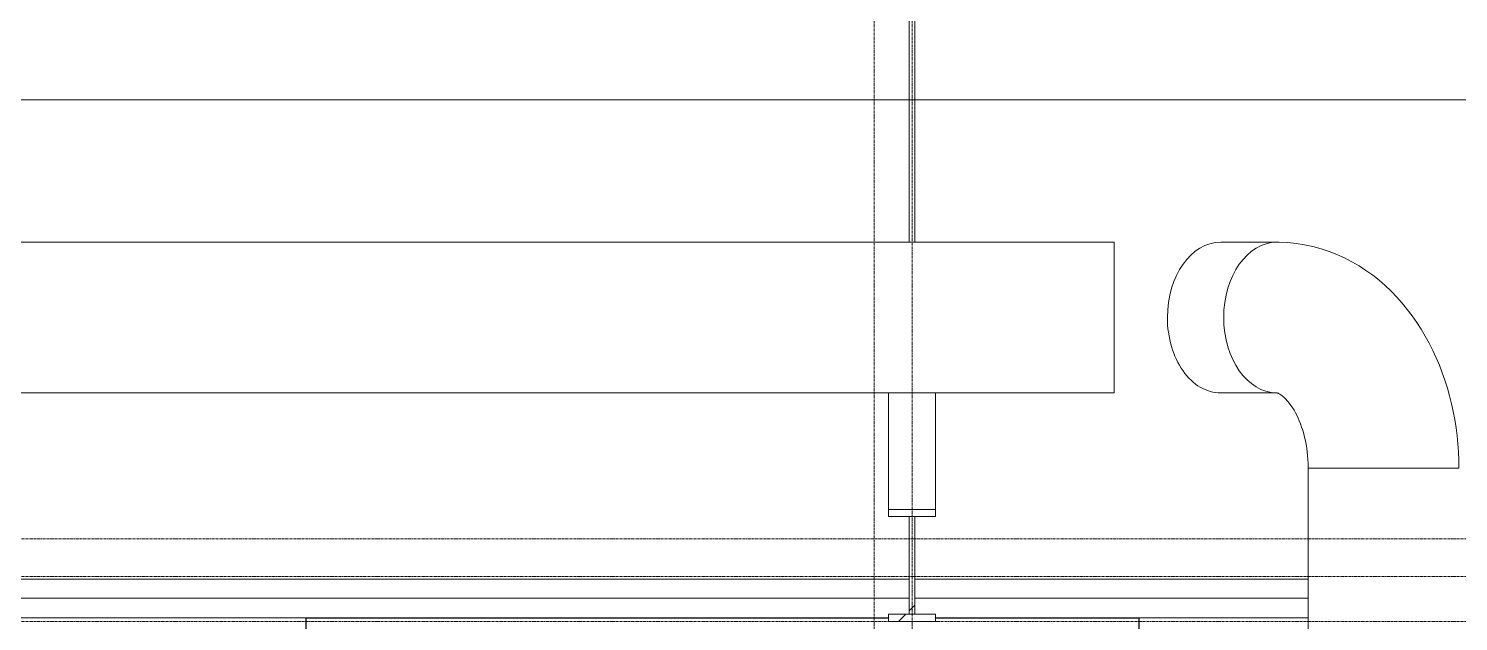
# Model space of a CAD drawing. Header units: inches. Extents: x 21035 to 27109, y -23277 to -20247.
# Drawn here: x 25503.9 to 25807.4, y -22359.6 to -22233.7 of the extents above; entities that cross this region are included whole.
import ezdxf

# ---------------------------------------------------------------- set-up
doc = ezdxf.new("R2010")
doc.units = ezdxf.units.IN
doc.header["$MEASUREMENT"] = 0
doc.linetypes.add('Grid Line 1_2_', pattern=[0.875, 0.5, -0.125, 0.125, -0.125])
for name, color, linetype, lineweight in [('G-ANNO-SYMB', 111, 'Continuous', 9), ('I-WALL', 2, 'Continuous', 9), ('M-HVAC-DUCT', 70, 'Continuous', 9), ('S-BEAM', 12, 'Continuous', 9), ('S-GRID', 1, 'Continuous', 9)]:
    doc.layers.add(name, color=color, linetype=linetype, lineweight=lineweight)
pattern_1 = [(225, (25691.39, -22360.053), (19.00703, -19.00703), []), (225, (25691.39, -22388.853), (19.00703, -19.00703), [])]

# ---------------------------------------------------------------- blocks, each defined once
blk = doc.blocks.new('W-Wide Flange - W12X22-1533120-RCP - First Floor')
at = {"layer": 'S-BEAM'}
for p, q in [((25402.52, -22350.59), (25690.77, -22350.59)), ((25692.02, -22350.59), (25775.48, -22350.59)), ((25402.52, -22354.61), (25690.77, -22354.61)), ((25402.52, -22354.63), (25690.77, -22354.63)), ((25692.02, -22354.61), (25775.48, -22354.61)), ((25692.02, -22354.63), (25775.48, -22354.63))]:
    blk.add_line(p, q, dxfattribs=at)
blk = doc.blocks.new('columns and girder2 - one-1334686-RCP - First Floor')
at = {"layer": 'S-BEAM'}
h = blk.add_hatch(dxfattribs=at)
h.set_pattern_fill('FP_21', color=256, style=0, pattern_type=2)
h.set_pattern_definition(pattern_1)
h.paths.add_polyline_path([(-5, -0.5), (-5, -2), (5, -2), (5, -0.5)], flags=0)
h.paths.add_polyline_path([(5, -22.75), (-5, -22.75), (-5, -24.27), (5, -24.27), (5, -23.35)], flags=0)
h.paths.add_polyline_path([(5, -1199.84), (-5, -1199.84), (-5, -1201.35), (5, -1201.35)], flags=0)
h.paths.add_polyline_path([(5, -1224.25), (-5, -1224.25), (-5, -1225.75), (5, -1225.75)], flags=0)
h = blk.add_hatch(dxfattribs=at)
h.set_pattern_fill('FP_21', color=256, style=0, pattern_type=2)
h.set_pattern_definition(pattern_1)
h.paths.add_polyline_path([(0.62, -2), (-0.63, -2), (-0.63, -22.75), (0.62, -22.75), (0.62, -3.98)], flags=0)
h.paths.add_polyline_path([(0.62, -1201.35), (-0.63, -1201.35), (-0.63, -1224.25), (0.62, -1224.25)], flags=0)
at = {"layer": 'S-BEAM', "lineweight": 15}
for p, q in [((-5, -2), (-5, -0.5)), ((-5, -0.5), (5, -0.5)), ((5, -2), (-5, -2)), ((-0.63, -22.75), (-0.63, -2)), ((-0.63, -2), (0.62, -2)), ((0.62, -2), (0.62, -22.75)), ((5, -0.5), (5, -2)), ((-5, -24.27), (-5, -22.75)), ((-5, -22.75), (5, -22.75)), ((5, -24.27), (-5, -24.27)), ((0.62, -22.75), (-0.63, -22.75)), ((5, -22.75), (5, -24.27))]:
    blk.add_line(p, q, dxfattribs=at)
at = {"layer": 'S-BEAM'}
for p, q in [((-5, -24.27), (-5, -49)), ((5, -49), (5, -24.27)), ((-0.63, -81), (-0.63, -217.2)), ((0.62, -217.2), (0.62, -81))]:
    blk.add_line(p, q, dxfattribs=at)
blk = doc.blocks.new('Round Elbow - 1_0 D-1571915-RCP - First Floor')
at = {"layer": 'M-HVAC-DUCT'}
for p, q in [((25734.28, -22279.05), (25734.28, -22295.05)), ((25734.28, -22295.05), (25734.28, -22311.05))]:
    blk.add_line(p, q, dxfattribs=at)
for start_param, end_param in [(0, 1.570796), (1.570796, 3.141593)]:
    blk.add_ellipse((25756.91, -22295.05), major_axis=(0, 16), ratio=0.707107, start_param=start_param, end_param=end_param, dxfattribs=at)
blk = doc.blocks.new('Round Elbow - 1_0 D-V73-RCP - First Floor')
at = {"layer": 'M-HVAC-DUCT'}
for p, q in [((25775.48, -22327.05), (25775.67, -22327.05)), ((25775.86, -22327.05), (25776.22, -22327.05)), ((25776.7, -22327.05), (25777.29, -22327.05)), ((25777.99, -22327.05), (25778.79, -22327.05)), ((25779.69, -22327.05), (25780.17, -22327.05)), ((25780.17, -22327.05), (25780.68, -22327.05)), ((25781.74, -22327.05), (25782.89, -22327.05)), ((25784.09, -22327.05), (25785.36, -22327.05)), ((25786.67, -22327.05), (25788.02, -22327.05)), ((25789.39, -22327.05), (25790.79, -22327.05)), ((25792.18, -22327.05), (25793.57, -22327.05)), ((25794.95, -22327.05), (25796.3, -22327.05)), ((25797.61, -22327.05), (25798.87, -22327.05)), ((25800.08, -22327.05), (25801.23, -22327.05)), ((25802.29, -22327.05), (25802.8, -22327.05)), ((25802.8, -22327.05), (25803.28, -22327.05)), ((25804.18, -22327.05), (25804.98, -22327.05)), ((25805.68, -22327.05), (25806.27, -22327.05)), ((25806.74, -22327.05), (25807.1, -22327.05)), ((25807.3, -22327.05), (25807.48, -22327.05))]:
    blk.add_line(p, q, dxfattribs=at)
at = {"layer": 'M-HVAC-DUCT', "flags": 128}
for points in [[(25807.48, -22327.05), (25807.46, -22325.32), (25807.39, -22323.59), (25807.26, -22321.86), (25807.09, -22320.14), (25806.87, -22318.43), (25806.6, -22316.72), (25806.28, -22315.02), (25805.91, -22313.34), (25805.5, -22311.66), (25805.03, -22310.01), (25804.51, -22308.37), (25803.94, -22306.75), (25803.32, -22305.15), (25802.65, -22303.57), (25801.93, -22302.02), (25801.16, -22300.49), (25800.34, -22298.99), (25799.47, -22297.52), (25798.54, -22296.08), (25797.56, -22294.68), (25796.52, -22293.31), (25795.43, -22291.99), (25794.29, -22290.71), (25793.09, -22289.47), (25791.84, -22288.28), (25790.53, -22287.14), (25789.17, -22286.07), (25787.75, -22285.05), (25786.28, -22284.09), (25784.76, -22283.21), (25783.2, -22282.4), (25781.58, -22281.66), (25779.92, -22281.01), (25778.23, -22280.45), (25776.49, -22279.97), (25774.73, -22279.6), (25772.95, -22279.32), (25771.15, -22279.14), (25769.35, -22279.06), (25768.86, -22279.05)], [(25768.88, -22311.06), (25768.9, -22311.06), (25768.94, -22311.07), (25769, -22311.09), (25769.08, -22311.12), (25769.18, -22311.17), (25769.31, -22311.23), (25769.46, -22311.31), (25769.63, -22311.42), (25769.82, -22311.55), (25770.03, -22311.72), (25770.26, -22311.91), (25770.51, -22312.14), (25770.77, -22312.4), (25771.04, -22312.7), (25771.32, -22313.04), (25771.61, -22313.41), (25771.9, -22313.82), (25772.19, -22314.26), (25772.48, -22314.74), (25772.77, -22315.25), (25773.05, -22315.8), (25773.33, -22316.38), (25773.59, -22316.99), (25773.85, -22317.63), (25774.09, -22318.29), (25774.31, -22318.98), (25774.52, -22319.7), (25774.71, -22320.43), (25774.88, -22321.19), (25775.03, -22321.96), (25775.16, -22322.75), (25775.27, -22323.55), (25775.36, -22324.36), (25775.42, -22325.18), (25775.47, -22326), (25775.48, -22326.83), (25775.48, -22327.05)]]:
    blk.add_lwpolyline(points, dxfattribs=at)
at = {"layer": 'M-HVAC-DUCT'}
for start_param, end_param in [(0, 1.570796), (1.570796, 3.134826)]:
    blk.add_ellipse((25768.86, -22295.05), major_axis=(0, 16), ratio=0.707107, start_param=start_param, end_param=end_param, dxfattribs=at)

msp = doc.modelspace()

# ---------------------------------------------------------------- linework, layer by layer
at = {"layer": 'G-ANNO-SYMB'}
msp.add_line((26412.84, -22248.83), (21855.84, -22248.83), dxfattribs=at)
at = {"layer": 'I-WALL'}
for p, q in [((25562.77, -22358.8), (25482.27, -22358.8)), ((25775.48, -22358.8), (25739.52, -22358.8))]:
    msp.add_line(p, q, dxfattribs=at)
at = {"layer": 'I-WALL', "lineweight": 25}
for p, q in [((25562.77, -22358.8), (25686.39, -22358.8)), ((25562.77, -22370.3), (25562.77, -22358.8)), ((25696.39, -22358.8), (25739.52, -22358.8)), ((25739.52, -22358.8), (25739.52, -22370.3))]:
    msp.add_line(p, q, dxfattribs=at)
at = {"layer": 'M-HVAC-DUCT'}
for p, q in [((22905.99, -22279.05), (25734.28, -22279.05)), ((25734.28, -22311.05), (25734.28, -22279.05)), ((25756.91, -22279.05), (25768.86, -22279.05)), ((25734.28, -22311.05), (22905.99, -22311.05)), ((25768.86, -22311.05), (25756.91, -22311.05)), ((25775.48, -22442.1), (25775.48, -22327.05)), ((25775.86, -22327.05), (25775.73, -22327.05)), ((25776.7, -22327.05), (25776.22, -22327.05)), ((25777.99, -22327.05), (25777.29, -22327.05)), ((25779.69, -22327.05), (25778.79, -22327.05)), ((25781.74, -22327.05), (25780.67, -22327.05)), ((25784.1, -22327.05), (25782.89, -22327.05)), ((25786.67, -22327.05), (25785.36, -22327.05)), ((25789.4, -22327.05), (25788.02, -22327.05)), ((25792.18, -22327.05), (25790.78, -22327.05)), ((25794.95, -22327.05), (25793.57, -22327.05)), ((25797.61, -22327.05), (25796.29, -22327.05)), ((25800.08, -22327.05), (25798.87, -22327.05)), ((25802.29, -22327.05), (25801.22, -22327.05)), ((25804.18, -22327.05), (25803.28, -22327.05)), ((25805.68, -22327.05), (25804.98, -22327.05)), ((25806.74, -22327.05), (25806.27, -22327.05)), ((25807.24, -22327.05), (25807.1, -22327.05))]:
    msp.add_line(p, q, dxfattribs=at)
for centre, start_param, end_param in [((25756.91, -22295.05), 0, 1.570796), ((25768.86, -22295.05), 0, 1.570796), ((25756.91, -22295.05), 1.570796, 3.141593), ((25768.86, -22295.05), 1.570796, 3.134826)]:
    msp.add_ellipse(centre, major_axis=(0, 16), ratio=0.707107, start_param=start_param, end_param=end_param, dxfattribs=at)
at = {"layer": 'S-GRID', "linetype": 'Grid Line 1_2_'}
for p, q in [((25683.39, -23227.37), (25683.39, -20361.6)), ((25691.39, -23227.37), (25691.39, -20361.6)), ((25691.39, -23227.37), (25691.39, -20361.6)), ((26557.32, -22342.05), (21678.64, -22342.05)), ((26557.32, -22350.05), (21678.64, -22350.05)), ((26557.32, -22359.55), (21678.64, -22359.55)), ((26557.32, -22359.55), (21678.64, -22359.55))]:
    msp.add_line(p, q, dxfattribs=at)

# ---------------------------------------------------------------- block references
at = {"layer": 'M-HVAC-DUCT'}
for name in ['Round Elbow - 1_0 D-1571915-RCP - First Floor', 'Round Elbow - 1_0 D-V73-RCP - First Floor']:
    msp.add_blockref(name, (0, 0), dxfattribs=at)
at = {"layer": 'S-BEAM', "rotation": 180}
msp.add_blockref('columns and girder2 - one-1334686-RCP - First Floor', (25691.39, -22360.05), dxfattribs=at)
at = {"layer": 'S-BEAM'}
msp.add_blockref('W-Wide Flange - W12X22-1533120-RCP - First Floor', (0, 0), dxfattribs=at)

doc.saveas('drawing.dxf')
